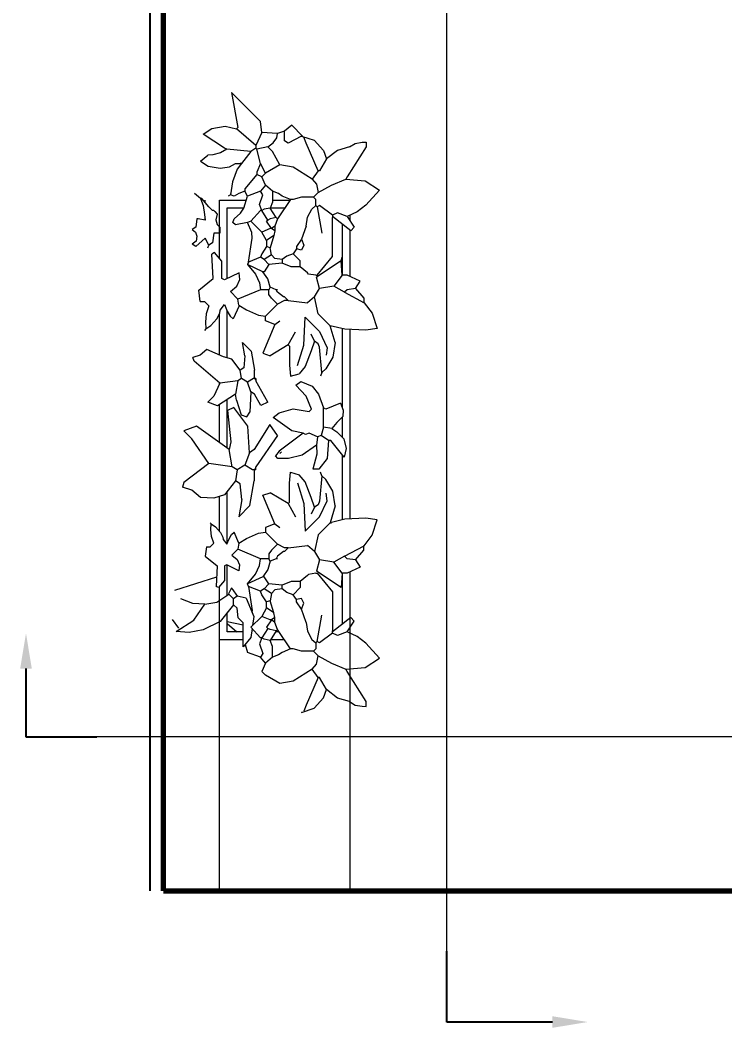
# Model space of a CAD drawing. Header units: inches. Extents: x 15 to 6535, y 214 to 4594.
# Drawn here: x 317.74 to 321.32, y 231.05 to 236.18 of the extents above; entities that cross this region are included whole.
import ezdxf
from ezdxf import colors
from ezdxf.entities.mleader import LeaderData, LeaderLine
from ezdxf.math import Vec2, Vec3

# ---------------------------------------------------------------- set-up
doc = ezdxf.new("R2010")
doc.units = ezdxf.units.IN
doc.header["$MEASUREMENT"] = 0
for name, color, linetype, lineweight in [('A-FLOR-FTPT', 6, 'Continuous', 70), ('linee di sezione', 3, 'Continuous', 13), ('PROIEZIONI', 145, 'Continuous', 13), ('VEGETAZIONE', 94, 'Continuous', 13)]:
    doc.layers.add(name, color=color, linetype=linetype, lineweight=lineweight)
doc.styles.get("Standard").update_dxf_attribs({"font": 'Arial.ttf'})

msp = doc.modelspace()

# ---------------------------------------------------------------- linework, layer by layer
msp.add_line((318.3967, 237.6788), (318.3967, 231.7488))
at = {"layer": 'A-FLOR-FTPT'}
for q in [(318.4667, 237.6788), (321.4167, 231.7488)]:
    msp.add_line((318.4667, 231.7488), q, dxfattribs=at)
at = {"layer": 'linee di sezione', "lineweight": 13}
for p, q in [((319.906, 231.4414), (319.906, 241.1588)), ((327.8067, 232.5331), (318.1267, 232.5331))]:
    msp.add_line(p, q, dxfattribs=at)
at = {"layer": 'PROIEZIONI'}
for points in [[(318.7503, 234.9665), (318.7503, 235.2629), (318.886, 235.2629)], [(319.0205, 235.2629), (319.1103, 235.2629)], [(318.79, 234.8635), (318.79, 235.2232), (318.8743, 235.2232)], [(319.0085, 235.2232), (319.083, 235.2232)], [(319.4141, 235.187), (319.4141, 235.1578)], [(319.3744, 235.1413), (319.3744, 234.8802)], [(319.4141, 235.1095), (319.4141, 234.874)], [(318.7503, 234.4753), (318.7503, 234.6854)], [(318.79, 234.4603), (318.79, 234.6986)], [(319.3744, 234.6098), (319.3744, 234.2087)], [(319.4141, 234.6051), (319.4141, 233.641)], [(318.7503, 234.3278), (318.7503, 234.3323)], [(318.7503, 234.0293), (318.7503, 234.2237)], [(318.79, 234.001), (318.79, 234.2494)], [(319.3744, 234.1588), (319.3744, 234.0575)], [(319.3744, 233.967), (319.3744, 233.6363)], [(318.7503, 233.578), (318.7503, 233.7554)], [(318.79, 233.5159), (318.79, 233.7813)], [(318.79, 233.253), (318.79, 233.4073)], [(319.3744, 233.3659), (319.3744, 233.1047)], [(319.4141, 233.372), (319.4141, 231.7488)], [(318.7503, 231.7488), (318.7503, 233.2976)], [(318.8702, 233.0659), (318.79, 233.0659), (318.79, 233.1647)], [(318.8702, 233.0262), (318.7503, 233.0262), (318.7503, 233.1173)], [(319.4141, 233.0883), (319.4141, 233.059)], [(319.0807, 233.0262), (319.0101, 233.0262)], [(319.0535, 233.0659), (319.035, 233.0659)]]:
    msp.add_lwpolyline(points, dxfattribs=at)
at = {"layer": 'VEGETAZIONE'}
for p, q in [((318.9595, 235.6626), (318.812, 235.8101)), ((318.812, 235.8101), (318.8434, 235.6321)), ((318.711, 235.6268), (318.7788, 235.6394)), ((318.7788, 235.6394), (318.8373, 235.6259)), ((318.9656, 235.6076), (318.9595, 235.6626)), ((319.1183, 235.6443), (319.0816, 235.6137)), ((319.1732, 235.5893), (319.1183, 235.6443)), ((318.6684, 235.598), (318.711, 235.6268)), ((318.7762, 235.5282), (318.6684, 235.598)), ((318.8434, 235.6321), (318.8373, 235.6259)), ((318.935, 235.5404), (318.8373, 235.6259)), ((318.9656, 235.6076), (318.935, 235.5404)), ((319.045, 235.6015), (318.9656, 235.6076)), ((319.0417, 235.5798), (319.045, 235.6015)), ((319.0816, 235.6137), (319.045, 235.6015)), ((319.0816, 235.5649), (319.0816, 235.6137)), ((319.1671, 235.5893), (319.0999, 235.5526)), ((319.1671, 235.5893), (319.2327, 235.5685)), ((319.1732, 235.5893), (319.1671, 235.5893)), ((318.935, 235.5404), (318.935, 235.5282)), ((318.9961, 235.5343), (319.024, 235.5545)), ((319.024, 235.5545), (319.0417, 235.5798)), ((319.0999, 235.5526), (319.0816, 235.5649)), ((319.1916, 235.5526), (319.1793, 235.5832)), ((319.2526, 235.4122), (319.1916, 235.5526)), ((319.2327, 235.5685), (319.2797, 235.5152)), ((319.4115, 235.5343), (319.4413, 235.5517)), ((319.4413, 235.5517), (319.4766, 235.5573)), ((319.4766, 235.5573), (319.497, 235.5588)), ((319.497, 235.5588), (319.497, 235.5343)), ((318.654, 235.461), (318.6907, 235.4916)), ((318.7165, 235.4933), (318.6907, 235.4916)), ((318.7559, 235.5037), (318.7165, 235.4933)), ((318.7884, 235.5221), (318.7559, 235.5037)), ((318.7884, 235.5221), (318.7762, 235.5282)), ((318.9106, 235.5099), (318.7884, 235.5221)), ((318.9106, 235.5099), (318.8617, 235.4488)), ((318.935, 235.5282), (318.9106, 235.5099)), ((318.9411, 235.5221), (318.935, 235.5282)), ((318.9961, 235.5343), (318.9411, 235.5221)), ((318.9595, 235.4488), (318.9411, 235.5221)), ((319.0205, 235.5099), (318.9961, 235.5343)), ((319.0572, 235.4427), (319.0205, 235.5099)), ((319.2797, 235.5152), (319.2954, 235.4732)), ((319.3504, 235.516), (319.2954, 235.4732)), ((319.4115, 235.5343), (319.3504, 235.516)), ((319.497, 235.5343), (319.3992, 235.3816)), ((318.654, 235.461), (318.6925, 235.4359)), ((318.6925, 235.4359), (318.7537, 235.4255)), ((318.7537, 235.4255), (318.8018, 235.4328)), ((318.8018, 235.4328), (318.8312, 235.4488)), ((318.8312, 235.4488), (318.8556, 235.4488)), ((318.8617, 235.4488), (318.8411, 235.4202)), ((318.8617, 235.4488), (318.8556, 235.4488)), ((318.9595, 235.4488), (318.9411, 235.4061)), ((318.9839, 235.4), (318.9595, 235.4488)), ((319.0572, 235.4427), (318.9839, 235.4)), ((319.1244, 235.4305), (319.0572, 235.4427)), ((319.2954, 235.4732), (319.2587, 235.4122)), ((318.8411, 235.4202), (318.816, 235.3566)), ((318.9411, 235.3938), (318.8801, 235.3206)), ((318.9411, 235.4061), (318.9411, 235.3938)), ((318.9656, 235.3816), (318.9411, 235.3938)), ((318.9839, 235.4), (318.9656, 235.3816)), ((318.9839, 235.3389), (318.9656, 235.3816)), ((319.2221, 235.3694), (319.1244, 235.4305)), ((319.2526, 235.4122), (319.2221, 235.3694)), ((319.2587, 235.4122), (319.2526, 235.4122)), ((319.3992, 235.3816), (319.3931, 235.3694)), ((318.816, 235.3566), (318.8068, 235.29)), ((318.9839, 235.3389), (318.9595, 235.3083)), ((319.0205, 235.3083), (318.9839, 235.3389)), ((319.2221, 235.3694), (319.2444, 235.3441)), ((319.2444, 235.3441), (319.2526, 235.3022)), ((319.2526, 235.3022), (319.3208, 235.3385)), ((319.3208, 235.3385), (319.3931, 235.3694)), ((319.3931, 235.3694), (319.4913, 235.361)), ((319.4913, 235.361), (319.5647, 235.3133)), ((318.654, 235.2717), (318.6235, 235.2961)), ((318.8068, 235.29), (318.7945, 235.2839)), ((318.8068, 235.2961), (318.8068, 235.29)), ((318.8251, 235.2839), (318.8068, 235.29)), ((318.8495, 235.2961), (318.8251, 235.2839)), ((318.8801, 235.3083), (318.8495, 235.2961)), ((318.8739, 235.222), (318.8923, 235.2839)), ((318.8801, 235.3206), (318.8801, 235.3083)), ((318.8923, 235.2839), (318.8801, 235.3083)), ((318.9595, 235.3083), (318.8923, 235.2839)), ((318.9533, 235.2411), (318.9717, 235.29)), ((318.9717, 235.29), (318.9595, 235.3083)), ((319.0511, 235.2961), (319.0205, 235.3083)), ((319.0205, 235.3083), (319.0205, 235.2534)), ((319.0694, 235.2839), (319.0511, 235.2961)), ((319.1121, 235.2656), (319.0694, 235.2839)), ((319.2526, 235.3022), (319.2282, 235.2778)), ((319.5647, 235.3133), (319.4942, 235.2376)), ((318.654, 235.2717), (318.6684, 235.2355)), ((318.6602, 235.2717), (318.654, 235.2717)), ((318.6968, 235.2289), (318.6602, 235.2717)), ((318.6684, 235.2355), (318.675, 235.1907)), ((318.7151, 235.2106), (318.6968, 235.2289)), ((318.9656, 235.2106), (318.9533, 235.2411)), ((319.0205, 235.2534), (319.0083, 235.2228)), ((319.1121, 235.2656), (319.045, 235.1678)), ((319.1244, 235.2656), (319.1121, 235.2656)), ((319.1671, 235.2778), (319.1244, 235.2656)), ((319.2282, 235.2778), (319.1671, 235.2778)), ((319.2209, 235.2179), (319.2404, 235.235)), ((319.2404, 235.2656), (319.2282, 235.2778)), ((319.2404, 235.235), (319.2404, 235.2656)), ((319.2465, 235.2289), (319.2404, 235.235)), ((319.2587, 235.235), (319.2465, 235.2289)), ((319.2465, 235.2289), (319.271, 235.0945)), ((319.3259, 235.1862), (319.2587, 235.235)), ((319.4942, 235.2376), (319.4501, 235.2039)), ((318.675, 235.1907), (318.6785, 235.1617)), ((318.7212, 235.2106), (318.7151, 235.2106)), ((318.7273, 235.2045), (318.7212, 235.2106)), ((318.7273, 235.2045), (318.7396, 235.1923)), ((318.7396, 235.1923), (318.7318, 235.1625)), ((318.8251, 235.1678), (318.8575, 235.1969)), ((318.8575, 235.1969), (318.8739, 235.222)), ((318.9595, 235.2106), (318.9106, 235.1556)), ((318.9656, 235.2106), (318.9595, 235.2106)), ((318.9778, 235.2167), (318.9656, 235.2106)), ((318.9961, 235.1617), (318.9656, 235.2106)), ((319.0083, 235.2228), (318.9778, 235.2167)), ((319.0389, 235.174), (319.0083, 235.2228)), ((319.1974, 235.1759), (319.2209, 235.2179)), ((319.3504, 235.1984), (319.3259, 235.1862)), ((319.3259, 235.1862), (319.3259, 235.1801)), ((319.4176, 235.1068), (319.3259, 235.1801)), ((319.3259, 235.1801), (319.3259, 235.174)), ((319.3992, 235.1801), (319.3504, 235.1984)), ((319.4501, 235.2039), (319.3992, 235.1801)), ((319.3992, 235.1801), (319.4359, 235.1251)), ((318.6296, 235.1251), (318.6113, 235.1129)), ((318.6357, 235.1678), (318.6296, 235.1251)), ((318.6418, 235.1678), (318.6357, 235.1678)), ((318.6785, 235.1617), (318.6418, 235.1678)), ((318.7318, 235.1625), (318.7395, 235.1385)), ((318.7395, 235.1385), (318.7518, 235.1251)), ((318.7518, 235.1251), (318.7518, 235.0945)), ((318.819, 235.1495), (318.8251, 235.1678)), ((318.8312, 235.1373), (318.819, 235.1495)), ((318.8923, 235.1495), (318.8312, 235.1373)), ((318.9106, 235.1556), (318.8923, 235.1495)), ((318.9144, 235.0978), (318.8936, 235.15)), ((318.9656, 235.1007), (318.9106, 235.1556)), ((318.99, 235.1556), (318.9961, 235.1617)), ((319.0144, 235.119), (318.99, 235.1556)), ((319.0083, 235.1678), (318.9961, 235.1617)), ((319.0389, 235.174), (319.0083, 235.1678)), ((319.0327, 235.1312), (319.0144, 235.119)), ((319.045, 235.1678), (319.0327, 235.1312)), ((319.0327, 235.1312), (319.0327, 235.1068)), ((319.045, 235.1678), (319.0389, 235.174)), ((319.1916, 235.1312), (319.1671, 235.064)), ((319.1916, 235.1312), (319.1974, 235.1759)), ((319.3259, 234.9761), (319.3259, 235.174)), ((319.4359, 235.1251), (319.4176, 235.1068)), ((318.6113, 235.1129), (318.6291, 235.1009)), ((318.6291, 235.1009), (318.6356, 235.0801)), ((318.6356, 235.0801), (318.6312, 235.055)), ((318.7212, 235.0945), (318.7151, 235.0457)), ((318.7518, 235.0945), (318.7212, 235.0945)), ((318.9167, 235.0701), (318.9144, 235.0978)), ((319.0083, 235.119), (318.9656, 235.1007)), ((318.99, 235.0579), (318.9656, 235.1007)), ((319.0266, 235.0823), (318.99, 235.0579)), ((319.0144, 235.119), (319.0083, 235.119)), ((319.0266, 235.0823), (319.0083, 235.0212)), ((319.0327, 235.1068), (319.0144, 235.119)), ((319.0327, 235.1068), (319.0266, 235.0823)), ((318.6312, 235.055), (318.6113, 235.0396)), ((318.6296, 235.0274), (318.6113, 235.0396)), ((318.6785, 235.0701), (318.6296, 235.0274)), ((318.6968, 235.0335), (318.6785, 235.0701)), ((318.6907, 235.0212), (318.6968, 235.0335)), ((318.7151, 235.0457), (318.6968, 235.0335)), ((318.8984, 234.9479), (318.9167, 235.0701)), ((318.99, 235.0274), (318.9656, 234.9907)), ((318.99, 235.0579), (318.99, 235.0274)), ((319.0083, 235.0212), (318.99, 235.0274)), ((319.1671, 235.064), (319.1427, 235.0274)), ((319.1427, 235.0274), (319.1427, 235.0151)), ((319.1671, 235.064), (319.1793, 235.0335)), ((319.1793, 235.0335), (319.1671, 235.009)), ((318.7255, 234.9962), (318.7109, 234.9889)), ((318.7182, 234.8643), (318.7109, 234.9889)), ((318.7622, 234.9522), (318.7255, 234.9962)), ((318.9595, 234.9724), (318.8984, 234.9479)), ((318.9656, 234.9907), (318.9595, 234.9724)), ((318.9778, 234.9602), (318.9595, 234.9724)), ((319.0144, 234.9846), (318.9778, 234.9602)), ((319.0144, 234.9846), (319.0083, 235.0212)), ((319.0327, 234.9663), (319.0144, 234.9846)), ((319.0938, 234.9785), (319.0694, 234.9602)), ((319.1244, 234.9907), (319.0938, 234.9785)), ((319.1427, 235.0151), (319.1244, 234.9907)), ((319.161, 234.9541), (319.1244, 234.9907)), ((319.1671, 235.009), (319.1427, 235.0151)), ((319.2465, 234.8808), (319.3259, 234.9761)), ((319.3687, 234.9541), (319.3748, 234.9724)), ((318.7622, 234.8643), (318.7622, 234.9522)), ((318.8984, 234.9479), (318.8923, 234.9357)), ((318.9717, 234.8991), (318.8923, 234.9357)), ((318.8923, 234.9357), (318.9335, 234.8864)), ((319.0022, 234.9357), (318.9778, 234.9602)), ((319.0022, 234.9357), (318.9778, 234.8991)), ((319.0694, 234.9418), (319.0022, 234.9357)), ((319.0694, 234.9602), (319.0327, 234.9663)), ((319.0694, 234.9602), (319.0694, 234.9418)), ((319.1151, 234.9234), (319.0694, 234.9418)), ((319.161, 234.9235), (319.1151, 234.9234)), ((319.161, 234.9235), (319.161, 234.9541)), ((319.1977, 234.893), (319.161, 234.9235)), ((319.3687, 234.9541), (319.2433, 234.8704)), ((319.3748, 234.8808), (319.3687, 234.9541)), ((318.8501, 234.8936), (318.7768, 234.8569)), ((318.8536, 234.8585), (318.8501, 234.8936)), ((318.9335, 234.8864), (318.9535, 234.8415)), ((318.9961, 234.8624), (318.9717, 234.8991)), ((318.9778, 234.8991), (318.9717, 234.8991)), ((319.2038, 234.8869), (319.1977, 234.893)), ((319.2404, 234.8808), (319.2038, 234.8869)), ((319.2404, 234.8808), (319.2465, 234.8808)), ((319.2587, 234.8136), (319.2433, 234.8704)), ((319.3748, 234.8808), (319.332, 234.8258)), ((319.3992, 234.8808), (319.3748, 234.8808)), ((319.4664, 234.8502), (319.3992, 234.8808)), ((318.6449, 234.8056), (318.7182, 234.8643)), ((318.7768, 234.8569), (318.7622, 234.8643)), ((318.8061, 234.7983), (318.8395, 234.8248)), ((318.8395, 234.8248), (318.8536, 234.8585)), ((318.9535, 234.8415), (318.9595, 234.8075)), ((319.0083, 234.8197), (318.9961, 234.8624)), ((319.0083, 234.8197), (319.0022, 234.8075)), ((319.0389, 234.8075), (319.0083, 234.8197)), ((319.332, 234.8258), (319.2587, 234.8136)), ((319.387, 234.7952), (319.332, 234.8258)), ((319.442, 234.8136), (319.4664, 234.8502)), ((318.6522, 234.747), (318.6449, 234.8056)), ((318.8428, 234.7616), (318.8061, 234.7983)), ((318.9595, 234.8075), (318.8434, 234.7586)), ((319.0022, 234.8075), (318.9595, 234.8075)), ((319.0022, 234.783), (319.0022, 234.8075)), ((319.0144, 234.7647), (319.0022, 234.783)), ((319.045, 234.7952), (319.0389, 234.8075)), ((319.045, 234.8075), (319.0389, 234.8075)), ((319.0755, 234.7708), (319.045, 234.7952)), ((319.0816, 234.7708), (319.0755, 234.7708)), ((319.0999, 234.7525), (319.0816, 234.7708)), ((319.2343, 234.7708), (319.1977, 234.7403)), ((319.2343, 234.7708), (319.2587, 234.8136)), ((319.2526, 234.6853), (319.2343, 234.7708)), ((319.3992, 234.8075), (319.387, 234.7952)), ((319.387, 234.7952), (319.4854, 234.7411)), ((319.442, 234.8136), (319.3992, 234.8075)), ((319.442, 234.8136), (319.4848, 234.7647)), ((318.6522, 234.747), (318.6742, 234.747)), ((318.6742, 234.747), (318.6962, 234.725)), ((318.6962, 234.725), (318.683, 234.6848)), ((318.7548, 234.703), (318.7768, 234.7323)), ((318.7768, 234.7323), (318.7902, 234.6982)), ((318.8501, 234.725), (318.8208, 234.659)), ((318.8495, 234.728), (318.8434, 234.7586)), ((318.8495, 234.728), (318.8877, 234.7046)), ((319.045, 234.7342), (318.9839, 234.6731)), ((319.045, 234.7342), (319.0144, 234.7647)), ((319.0816, 234.7525), (319.045, 234.7342)), ((319.0999, 234.7525), (319.0816, 234.7525)), ((319.0999, 234.7525), (319.1977, 234.7403)), ((319.4848, 234.7647), (319.4848, 234.7403)), ((319.4854, 234.7411), (319.5265, 234.6878)), ((318.683, 234.6848), (318.6787, 234.6417)), ((318.7366, 234.6592), (318.7521, 234.6888)), ((318.7521, 234.6888), (318.7548, 234.703)), ((318.7902, 234.6982), (318.8043, 234.6727)), ((318.8043, 234.6727), (318.8208, 234.659)), ((318.8877, 234.7046), (318.9488, 234.6777)), ((318.9488, 234.6777), (318.9839, 234.6731)), ((318.9839, 234.6486), (318.9839, 234.6731)), ((319.1792, 234.526), (319.187, 234.6677)), ((319.187, 234.6677), (319.2599, 234.5943)), ((319.3137, 234.6242), (319.2526, 234.6853)), ((319.5265, 234.6878), (319.553, 234.6093)), ((318.6787, 234.6417), (318.6815, 234.6077)), ((318.6815, 234.6077), (318.7069, 234.6255)), ((318.7069, 234.6255), (318.7366, 234.6592)), ((319.0327, 234.6303), (318.9717, 234.4837)), ((319.0327, 234.6303), (318.9839, 234.6486)), ((319.0327, 234.6303), (319.0572, 234.6486)), ((319.3884, 234.6065), (319.3137, 234.6242)), ((319.3382, 234.5387), (319.3137, 234.6242)), ((319.3137, 234.6242), (319.3198, 234.6242)), ((318.6815, 234.6077), (318.6742, 234.6004)), ((319.0999, 234.5265), (319.1366, 234.5937)), ((319.2343, 234.5448), (319.216, 234.5814)), ((319.2599, 234.5943), (319.2976, 234.5123)), ((319.4942, 234.6008), (319.3884, 234.6065)), ((319.553, 234.6093), (319.4942, 234.6008)), ((318.8683, 234.5391), (318.9124, 234.4943)), ((318.8801, 234.4715), (318.8683, 234.5391)), ((319.0999, 234.5265), (319.0083, 234.4715)), ((319.0999, 234.5265), (319.106, 234.5204)), ((319.106, 234.5204), (319.106, 234.4226)), ((319.1479, 234.4216), (319.1792, 234.526)), ((319.2343, 234.5448), (319.216, 234.4959)), ((319.2526, 234.5326), (319.2343, 234.5448)), ((319.2587, 234.5143), (319.2526, 234.5326)), ((319.271, 234.386), (319.2587, 234.5143)), ((319.2976, 234.5123), (319.2937, 234.4738)), ((319.3382, 234.5387), (319.3267, 234.4634)), ((318.6523, 234.4744), (318.6156, 234.4622)), ((318.6217, 234.4438), (318.6156, 234.4622)), ((318.6861, 234.5029), (318.6523, 234.4744)), ((318.7713, 234.4662), (318.6861, 234.5029)), ((318.8129, 234.4532), (318.7713, 234.4662)), ((318.8801, 234.4715), (318.8739, 234.4104)), ((318.9124, 234.4943), (318.9289, 234.3982)), ((318.9717, 234.4837), (319.0083, 234.4715)), ((319.216, 234.4959), (319.1854, 234.4165)), ((319.3267, 234.4634), (319.2914, 234.4045)), ((318.7518, 234.331), (318.6217, 234.4438)), ((318.8556, 234.3982), (318.8129, 234.4532)), ((318.8739, 234.4104), (318.8556, 234.3982)), ((319.106, 234.4226), (319.1121, 234.3677)), ((319.1854, 234.4165), (319.1549, 234.3799)), ((318.8617, 234.3555), (318.8556, 234.3982)), ((318.9289, 234.3555), (318.9289, 234.3982)), ((319.1121, 234.3677), (319.1549, 234.3799)), ((319.271, 234.386), (319.2649, 234.3677)), ((319.2914, 234.4045), (319.271, 234.386)), ((318.7518, 234.331), (318.7216, 234.2658)), ((318.8434, 234.3432), (318.7518, 234.331)), ((318.8434, 234.3432), (318.8312, 234.2761)), ((318.8617, 234.3555), (318.8434, 234.3432)), ((318.8923, 234.3371), (318.8617, 234.3555)), ((318.9228, 234.3555), (318.8923, 234.3371)), ((318.9106, 234.2883), (318.8923, 234.3371)), ((318.9289, 234.3555), (318.9228, 234.3555)), ((318.935, 234.3493), (318.9289, 234.3555)), ((318.935, 234.3555), (318.9289, 234.3555)), ((318.935, 234.3555), (318.935, 234.3493)), ((318.935, 234.3493), (318.935, 234.3432)), ((318.997, 234.2357), (318.935, 234.3432)), ((319.1394, 234.3217), (319.1638, 234.34)), ((319.192, 234.2653), (319.1394, 234.3217)), ((319.1638, 234.34), (319.2214, 234.3158)), ((319.2214, 234.3158), (319.2537, 234.2765)), ((318.7216, 234.2658), (318.6911, 234.2353)), ((318.8312, 234.2761), (318.7399, 234.217)), ((318.8373, 234.2455), (318.8312, 234.2761)), ((318.9106, 234.2883), (318.9045, 234.1844)), ((318.9289, 234.2761), (318.9106, 234.2883)), ((318.9608, 234.2176), (318.9289, 234.2761)), ((319.2188, 234.1995), (319.192, 234.2653)), ((319.2537, 234.2765), (319.2798, 234.2056)), ((318.7399, 234.217), (318.6911, 234.2353)), ((318.8238, 234.2082), (318.7921, 234.1923)), ((318.8953, 234.1129), (318.8238, 234.2082)), ((318.8373, 234.2455), (318.8605, 234.1709)), ((318.997, 234.2357), (318.9608, 234.2176)), ((319.2798, 234.1079), (319.2798, 234.2056)), ((319.2921, 234.1995), (319.2798, 234.2056)), ((319.3654, 234.23), (319.2921, 234.1995)), ((319.3654, 234.23), (319.3801, 234.1952)), ((318.7921, 234.1923), (318.808, 234.0335)), ((318.8605, 234.1709), (318.8896, 234.1608)), ((318.8896, 234.1608), (318.9045, 234.1844)), ((319.0233, 234.1567), (319.0538, 234.1812)), ((319.1186, 234.0886), (319.0233, 234.1567)), ((319.0538, 234.1812), (319.1244, 234.2008)), ((319.1244, 234.2008), (319.2065, 234.1873)), ((319.2188, 234.1995), (319.2065, 234.1873)), ((319.3771, 234.1615), (319.347, 234.1323)), ((319.3801, 234.1952), (319.3771, 234.1615)), ((318.6333, 234.1129), (318.5697, 234.0891)), ((318.8, 233.9938), (318.6333, 234.1129)), ((318.9032, 233.9779), (318.8953, 234.1129)), ((319.0065, 234.1209), (318.9271, 233.9938)), ((319.0462, 234.0653), (319.0065, 234.1209)), ((319.2798, 234.1079), (319.2676, 234.0651)), ((319.3226, 234.1018), (319.2798, 234.1079)), ((319.347, 234.1323), (319.3226, 234.1018)), ((319.3226, 234.1018), (319.347, 234.0834)), ((318.6094, 234.0494), (318.5697, 234.0891)), ((318.6968, 233.9223), (318.6094, 234.0494)), ((319.0462, 234.0653), (318.935, 233.9065)), ((319.176, 234.0773), (319.0538, 233.9857)), ((319.176, 234.0773), (319.1186, 234.0886)), ((319.1882, 234.0712), (319.176, 234.0773)), ((319.2065, 234.0773), (319.1882, 234.0712)), ((319.2493, 234.059), (319.2065, 234.0773)), ((319.2493, 234.059), (319.2432, 234.0162)), ((319.2676, 234.0651), (319.2493, 234.059)), ((319.3043, 234.0407), (319.2676, 234.0651)), ((319.347, 234.0834), (319.383, 234.0493)), ((319.383, 234.0493), (319.3948, 233.9988)), ((318.808, 234.0335), (318.8, 233.9938)), ((319.2432, 234.0162), (319.1715, 233.9652)), ((319.2432, 234.0162), (319.2449, 233.9708)), ((319.3043, 234.0407), (319.2982, 233.949)), ((319.3165, 234.0407), (319.3043, 234.0407)), ((319.3837, 233.9552), (319.3165, 234.0407)), ((319.3948, 233.9988), (319.3837, 233.9552)), ((318.8159, 233.9065), (318.8, 233.9938)), ((318.9032, 233.9779), (318.8794, 233.9144)), ((318.9271, 233.9938), (318.9032, 233.9779)), ((319.0538, 233.9857), (319.0355, 233.9613)), ((319.0477, 233.949), (319.0355, 233.9613)), ((319.1009, 233.9483), (319.0477, 233.949)), ((319.0657, 233.9825), (319.0577, 233.9745)), ((319.1715, 233.9652), (319.1009, 233.9483)), ((319.2449, 233.9708), (319.2249, 233.8941)), ((319.2982, 233.949), (319.2554, 233.8941)), ((318.6968, 233.9223), (318.5697, 233.8271)), ((318.8159, 233.9065), (318.6968, 233.9223)), ((318.8397, 233.8906), (318.8159, 233.9065)), ((318.8794, 233.9144), (318.8397, 233.8906)), ((318.9191, 233.8906), (318.8794, 233.9144)), ((318.935, 233.8985), (318.9271, 233.8906)), ((318.935, 233.8985), (318.935, 233.9065)), ((318.935, 233.8906), (318.935, 233.8985)), ((318.8397, 233.8906), (318.8318, 233.835)), ((318.9271, 233.8906), (318.9191, 233.8906)), ((318.9271, 233.8906), (318.9271, 233.835)), ((318.935, 233.8906), (318.9271, 233.8906)), ((319.106, 233.8234), (319.1121, 233.8784)), ((319.1121, 233.8784), (319.1549, 233.8662)), ((319.1854, 233.8295), (319.1549, 233.8662)), ((319.2554, 233.8941), (319.2249, 233.8941)), ((319.271, 233.86), (319.2587, 233.7318)), ((319.271, 233.86), (319.2649, 233.8784)), ((319.2914, 233.8415), (319.271, 233.86)), ((318.5697, 233.8271), (318.5618, 233.8032)), ((318.6094, 233.7874), (318.5618, 233.8032)), ((318.8318, 233.835), (318.7762, 233.7636)), ((318.8556, 233.8191), (318.8318, 233.835)), ((318.8636, 233.7397), (318.8556, 233.8191)), ((318.9056, 233.7101), (318.9271, 233.835)), ((319.106, 233.7257), (319.106, 233.8234)), ((319.1479, 233.8244), (319.1792, 233.72)), ((319.216, 233.7501), (319.1854, 233.8295)), ((319.3267, 233.7826), (319.2914, 233.8415)), ((318.6535, 233.7503), (318.6094, 233.7874)), ((318.7222, 233.7466), (318.6535, 233.7503)), ((318.7762, 233.7636), (318.7222, 233.7466)), ((318.9717, 233.7623), (319.0083, 233.7745)), ((319.0327, 233.6157), (318.9717, 233.7623)), ((319.0999, 233.7196), (319.0083, 233.7745)), ((319.2343, 233.7012), (319.216, 233.7501)), ((319.2976, 233.7337), (319.2937, 233.7722)), ((319.3382, 233.7073), (319.3267, 233.7826)), ((318.8636, 233.7397), (318.8483, 233.6518)), ((318.8483, 233.6518), (318.9056, 233.7101)), ((319.0999, 233.7196), (319.106, 233.7257)), ((319.0999, 233.7196), (319.1366, 233.6524)), ((319.1792, 233.72), (319.187, 233.5784)), ((319.2343, 233.7012), (319.216, 233.6646)), ((319.2526, 233.7135), (319.2343, 233.7012)), ((319.2587, 233.7318), (319.2526, 233.7135)), ((319.2599, 233.6517), (319.2976, 233.7337)), ((319.3382, 233.7073), (319.3137, 233.6218)), ((319.187, 233.5784), (319.2599, 233.6517)), ((319.3884, 233.6396), (319.3137, 233.6218)), ((319.4942, 233.6452), (319.3884, 233.6396)), ((319.553, 233.6368), (319.4942, 233.6452)), ((318.709, 233.6157), (318.7029, 233.6218)), ((318.7067, 233.5874), (318.709, 233.6157)), ((318.7102, 233.5515), (318.7067, 233.5874)), ((318.709, 233.6157), (318.7302, 233.6009)), ((318.7302, 233.6009), (318.7549, 233.5728)), ((319.0327, 233.6157), (318.9839, 233.5974)), ((318.9839, 233.5974), (318.9839, 233.573)), ((319.0327, 233.6157), (319.0572, 233.5974)), ((319.3137, 233.6218), (319.2526, 233.5608)), ((319.3137, 233.6218), (319.3198, 233.6218)), ((319.5265, 233.5582), (319.553, 233.6368)), ((318.7212, 233.518), (318.7102, 233.5515)), ((318.7549, 233.5728), (318.7678, 233.5482)), ((318.7678, 233.5482), (318.7701, 233.5363)), ((318.7701, 233.5363), (318.7884, 233.5119)), ((318.7884, 233.5119), (318.7995, 233.5403)), ((318.7995, 233.5403), (318.8113, 233.5616)), ((318.8113, 233.5616), (318.8251, 233.573)), ((318.8495, 233.518), (318.8251, 233.573)), ((318.8495, 233.518), (318.8877, 233.5414)), ((318.8877, 233.5414), (318.9488, 233.5683)), ((318.9488, 233.5683), (318.9839, 233.573)), ((319.045, 233.5119), (318.9839, 233.573)), ((319.2526, 233.5608), (319.2343, 233.4752)), ((319.4854, 233.505), (319.5265, 233.5582)), ((318.6846, 233.4997), (318.6785, 233.4508)), ((318.6846, 233.4997), (318.7029, 233.4997)), ((318.7029, 233.4997), (318.7212, 233.518)), ((318.8434, 233.4875), (318.8129, 233.4569)), ((318.8495, 233.518), (318.8434, 233.4875)), ((318.9595, 233.4386), (318.8434, 233.4875)), ((319.045, 233.5119), (319.0144, 233.4814)), ((319.0816, 233.4936), (319.045, 233.5119)), ((319.0999, 233.4936), (319.0816, 233.4752)), ((319.0999, 233.4936), (319.0816, 233.4936)), ((319.0999, 233.4936), (319.1977, 233.5058)), ((319.2343, 233.4752), (319.1977, 233.5058)), ((319.387, 233.4508), (319.4854, 233.505)), ((319.4848, 233.4814), (319.4848, 233.5058)), ((318.6785, 233.4508), (318.7396, 233.4019)), ((318.8129, 233.4569), (318.8407, 233.4348)), ((318.8407, 233.4348), (318.8524, 233.4068)), ((318.9535, 233.4045), (318.9595, 233.4386)), ((319.0022, 233.4386), (318.9595, 233.4386)), ((319.0144, 233.4814), (319.0022, 233.463)), ((319.0022, 233.463), (319.0022, 233.4386)), ((319.0083, 233.4264), (319.0022, 233.4386)), ((319.0389, 233.4386), (319.0083, 233.4264)), ((319.045, 233.4508), (319.0389, 233.4386)), ((319.045, 233.4386), (319.0389, 233.4386)), ((319.0755, 233.4752), (319.045, 233.4508)), ((319.0816, 233.4752), (319.0755, 233.4752)), ((319.2343, 233.4752), (319.2587, 233.4325)), ((319.387, 233.4508), (319.332, 233.4203)), ((319.3992, 233.4386), (319.387, 233.4508)), ((319.442, 233.4325), (319.3992, 233.4386)), ((319.442, 233.4325), (319.4848, 233.4814)), ((318.7396, 233.4019), (318.7335, 233.2981)), ((318.7884, 233.4081), (318.7762, 233.4019)), ((318.7762, 233.4019), (318.7762, 233.3286)), ((318.8495, 233.3775), (318.7884, 233.4081)), ((318.8524, 233.4068), (318.8495, 233.3775)), ((318.9335, 233.3597), (318.9535, 233.4045)), ((318.9961, 233.3836), (318.9717, 233.347)), ((319.0083, 233.4264), (318.9961, 233.3836)), ((319.2587, 233.4325), (319.2433, 233.3757)), ((319.332, 233.4203), (319.2587, 233.4325)), ((319.3748, 233.3653), (319.332, 233.4203)), ((319.4664, 233.3958), (319.3992, 233.3653)), ((319.442, 233.4325), (319.4664, 233.3958)), ((318.5231, 233.2785), (318.7363, 233.3464)), ((318.8923, 233.3103), (318.9335, 233.3597)), ((318.9717, 233.347), (318.8923, 233.3103)), ((318.9778, 233.347), (318.9717, 233.347)), ((319.0022, 233.3103), (318.9778, 233.347)), ((319.1977, 233.3531), (319.161, 233.3225)), ((319.2038, 233.3592), (319.1977, 233.3531)), ((319.2404, 233.3653), (319.2038, 233.3592)), ((319.2404, 233.3653), (319.2465, 233.3653)), ((319.3687, 233.292), (319.2433, 233.3757)), ((319.2465, 233.3653), (319.3259, 233.27)), ((319.3748, 233.3653), (319.3687, 233.292)), ((319.3992, 233.3653), (319.3748, 233.3653)), ((318.7457, 233.292), (318.7335, 233.2981)), ((318.7762, 233.3286), (318.7457, 233.292)), ((318.8125, 233.2907), (318.7969, 233.2596)), ((318.8136, 233.2866), (318.8418, 233.2462)), ((318.8984, 233.2981), (318.8923, 233.3103)), ((318.8984, 233.2981), (318.9167, 233.1759)), ((318.9595, 233.2737), (318.8984, 233.2981)), ((318.9778, 233.2859), (318.9595, 233.2737)), ((319.0022, 233.3103), (318.9778, 233.2859)), ((319.0144, 233.2615), (318.9778, 233.2859)), ((319.0694, 233.3042), (319.0022, 233.3103)), ((319.0327, 233.2798), (319.0144, 233.2615)), ((319.0694, 233.2859), (319.0327, 233.2798)), ((319.1151, 233.3226), (319.0694, 233.3042)), ((319.0694, 233.2859), (319.0694, 233.3042)), ((319.0938, 233.2676), (319.0694, 233.2859)), ((319.161, 233.3225), (319.1151, 233.3226)), ((319.161, 233.292), (319.1244, 233.2553)), ((319.161, 233.3225), (319.161, 233.292)), ((318.6152, 233.2115), (318.5543, 233.2339)), ((318.7372, 233.2171), (318.7983, 233.2586)), ((318.7969, 233.2596), (318.8214, 233.2352)), ((318.8397, 233.2474), (318.8214, 233.2352)), ((318.8214, 233.2047), (318.8214, 233.2352)), ((318.8858, 233.2371), (318.8397, 233.2474)), ((318.8858, 233.2371), (318.9247, 233.1444)), ((318.9656, 233.2553), (318.9595, 233.2737)), ((318.99, 233.2187), (318.9656, 233.2553)), ((319.0144, 233.2615), (319.0083, 233.2248)), ((319.1244, 233.2553), (319.0938, 233.2676)), ((319.1427, 233.2309), (319.1244, 233.2553)), ((319.1671, 233.237), (319.1427, 233.2309)), ((319.1427, 233.2187), (319.1427, 233.2309)), ((319.1793, 233.2126), (319.1671, 233.237)), ((319.3259, 233.27), (319.3259, 233.0721)), ((318.6762, 233.2071), (318.6152, 233.2115)), ((318.6199, 233.1265), (318.6762, 233.2071)), ((318.6762, 233.2071), (318.7372, 233.2171)), ((318.8214, 233.2047), (318.7542, 233.1191)), ((318.8397, 233.1863), (318.8214, 233.2047)), ((318.8458, 233.1375), (318.8397, 233.1863)), ((318.99, 233.1882), (318.9656, 233.1454)), ((319.0083, 233.2248), (318.99, 233.2187)), ((318.99, 233.1882), (318.99, 233.2187)), ((319.0266, 233.1637), (318.99, 233.1882)), ((319.0266, 233.1637), (319.0083, 233.2248)), ((319.1671, 233.182), (319.1427, 233.2187)), ((319.1671, 233.182), (319.1793, 233.2126)), ((319.1916, 233.1149), (319.1671, 233.182)), ((318.5437, 233.0852), (318.5125, 233.1298)), ((318.5308, 233.0683), (318.6199, 233.1265)), ((318.8702, 233.113), (318.8458, 233.1375)), ((318.9656, 233.1454), (318.9106, 233.0904)), ((318.9167, 233.1759), (318.9158, 233.1656)), ((318.9247, 233.1444), (318.9187, 233.0985)), ((319.0083, 233.1271), (318.9656, 233.1454)), ((319.0144, 233.1271), (318.99, 233.0904)), ((319.0144, 233.1271), (319.0083, 233.1271)), ((319.0327, 233.1393), (319.0144, 233.1271)), ((319.0327, 233.1149), (319.0144, 233.1271)), ((319.0327, 233.1393), (319.0266, 233.1637)), ((319.0327, 233.1149), (319.0327, 233.1393)), ((319.2465, 233.0171), (319.271, 233.1515)), ((319.4176, 233.1393), (319.3259, 233.066)), ((319.4359, 233.121), (319.4176, 233.1393)), ((318.6668, 233.0773), (318.5965, 233.0638)), ((318.7542, 233.1191), (318.6668, 233.0773)), ((318.8702, 233.1009), (318.79, 233.117)), ((318.79, 233.1097), (318.8388, 233.0659)), ((318.8702, 232.9897), (318.8702, 233.113)), ((318.9595, 233.0354), (318.9106, 233.0904)), ((318.9167, 233.0835), (318.9106, 233.037)), ((318.9961, 233.0843), (318.9656, 233.0354)), ((318.99, 233.0904), (318.9961, 233.0843)), ((319.0083, 233.0782), (318.9961, 233.0843)), ((319.0389, 233.0721), (319.0083, 233.0782)), ((319.045, 233.0782), (319.0327, 233.1149)), ((319.045, 233.0782), (319.0389, 233.0721)), ((319.1121, 232.9805), (319.045, 233.0782)), ((319.1916, 233.1149), (319.1974, 233.0702)), ((319.3992, 233.066), (319.4359, 233.121)), ((318.5965, 233.0638), (318.5308, 233.0683)), ((318.9106, 233.037), (318.8702, 232.9899)), ((318.9656, 233.0354), (318.9533, 233.0049)), ((318.9656, 233.0354), (318.9595, 233.0354)), ((318.9778, 233.0293), (318.9656, 233.0354)), ((319.0083, 233.0232), (318.9778, 233.0293)), ((319.0389, 233.0721), (319.0083, 233.0232)), ((319.0205, 232.9927), (319.0083, 233.0232)), ((319.1974, 233.0702), (319.2209, 233.0281)), ((319.2209, 233.0281), (319.2404, 233.011)), ((319.3259, 233.0599), (319.2587, 233.011)), ((319.3259, 233.066), (319.3259, 233.0721)), ((319.3259, 233.0599), (319.3259, 233.066)), ((319.3504, 233.0477), (319.3259, 233.0599)), ((319.3992, 233.066), (319.3504, 233.0477)), ((319.4501, 233.0421), (319.3992, 233.066)), ((319.4942, 233.0085), (319.4501, 233.0421)), ((318.8805, 233.0018), (318.8923, 232.9621)), ((318.9533, 233.0049), (318.9717, 232.956)), ((319.0205, 232.9377), (319.0205, 232.9927)), ((319.1121, 232.9805), (319.0694, 232.9621)), ((319.1244, 232.9805), (319.1121, 232.9805)), ((319.1671, 232.9683), (319.1244, 232.9805)), ((319.2404, 232.9805), (319.2282, 232.9683)), ((319.2465, 233.0171), (319.2404, 233.011)), ((319.2404, 233.011), (319.2404, 232.9805)), ((319.2587, 233.011), (319.2465, 233.0171)), ((319.5647, 232.9328), (319.4942, 233.0085)), ((318.9595, 232.9377), (318.8923, 232.9621)), ((318.9717, 232.956), (318.9595, 232.9377)), ((318.9839, 232.9072), (318.9595, 232.9377)), ((319.0205, 232.9377), (318.9839, 232.9072)), ((319.0511, 232.9499), (319.0205, 232.9377)), ((319.0694, 232.9621), (319.0511, 232.9499)), ((319.2282, 232.9683), (319.1671, 232.9683)), ((319.2526, 232.9438), (319.2282, 232.9683)), ((319.2444, 232.9019), (319.2526, 232.9438)), ((319.2526, 232.9438), (319.3208, 232.9075)), ((319.4913, 232.8851), (319.5647, 232.9328)), ((318.9839, 232.9072), (318.9656, 232.8644)), ((319.2221, 232.8766), (319.1244, 232.8155)), ((319.2221, 232.8766), (319.2444, 232.9019)), ((319.2526, 232.8339), (319.2221, 232.8766)), ((319.3208, 232.9075), (319.3931, 232.8766)), ((319.3931, 232.8766), (319.4913, 232.8851)), ((319.3992, 232.8644), (319.3931, 232.8766)), ((318.9839, 232.8461), (318.9656, 232.8644)), ((319.0572, 232.8033), (318.9839, 232.8461)), ((319.2526, 232.8339), (319.1916, 232.6934)), ((319.2587, 232.8339), (319.2526, 232.8339)), ((319.2954, 232.7728), (319.2587, 232.8339)), ((319.497, 232.7117), (319.3992, 232.8644)), ((319.1244, 232.8155), (319.0572, 232.8033)), ((319.2797, 232.7308), (319.2954, 232.7728)), ((319.3504, 232.73), (319.2954, 232.7728)), ((319.2327, 232.6775), (319.2797, 232.7308)), ((319.4115, 232.7117), (319.3504, 232.73)), ((319.1671, 232.6567), (319.2327, 232.6775)), ((319.1916, 232.6934), (319.1793, 232.6628)), ((319.4115, 232.7117), (319.4413, 232.6943)), ((319.4413, 232.6943), (319.4766, 232.6887)), ((319.4766, 232.6887), (319.497, 232.6873)), ((319.497, 232.6873), (319.497, 232.7117)), ((319.1732, 232.6567), (319.1671, 232.6567))]:
    msp.add_line(p, q, dxfattribs=at)
at = {"layer": 'VEGETAZIONE', "ltscale": 0.05}
for p, q in [((318.6762, 235.2629), (318.6762, 235.253)), ((318.6762, 235.1806), (318.6762, 235.1621))]:
    msp.add_line(p, q, dxfattribs=at)
at = {"layer": 'VEGETAZIONE'}
for centre, start, end in [((319.3259, 234.9761), 319.844, 359.647), ((318.8858, 233.2371), 22.4667, 77.1957), ((319.3259, 233.27), 0.353, 40.156)]:
    msp.add_arc(centre, 0.000000764, start, end, dxfattribs=at)

# ---------------------------------------------------------------- leaders
at = {"layer": 'linee di sezione', "lineweight": 13}
ml = msp.add_multileader_mtext('Standard', dxfattribs=at)
ml.set_content('', color=256)
ml.set_leader_properties()
ml.build(insert=Vec2(0, 0))
ml.multileader.update_dxf_attribs({"dogleg_length": 0.36, "arrow_head_size": 0.18})
ctx = ml.context
ctx.base_point, ctx.char_height, ctx.arrow_head_size, ctx.landing_gap_size, ctx.plane_origin, ctx.plane_x_axis, ctx.plane_y_axis = Vec3(318.3067, 232.5331), 0.18, 0.18, 0.09, Vec3(317.7667, 233.0595), Vec3(-1, 0), Vec3(0, -1)
ctx.text_align_type = 2
notes = []
notes.append((ctx, [(0, (1, 1, 0), (317.7667, 232.5331), (1, 0), 0.36, [(0, [(317.7667, 233.0595)], 0, [])])]))
ctx.mtext.insert, ctx.mtext.text_direction, ctx.mtext.rotation, ctx.mtext.alignment, ctx.mtext.flow_direction = Vec3(318.2167, 232.4431), Vec3(-1, 0), 3.141593, 3, 5
ml = msp.add_multileader_mtext('Standard', dxfattribs=at)
ml.set_content('', color=256)
ml.set_leader_properties()
ml.build(insert=Vec2(0, 0))
ml.multileader.update_dxf_attribs({"dogleg_length": 0.36, "arrow_head_size": 0.18})
ctx = ml.context
ctx.base_point, ctx.char_height, ctx.arrow_head_size, ctx.landing_gap_size, ctx.plane_origin, ctx.plane_x_axis, ctx.plane_y_axis = Vec3(319.906, 231.4414), 0.18, 0.18, 0.09, Vec3(320.623, 231.0814), Vec3(0, 1), Vec3(-1, 0)
notes.append((ctx, [(0, (1, 1, 0), (319.906, 231.0814), (0, 1), 0.36, [(0, [(320.623, 231.0814)], 0, [])])]))
ctx.mtext.insert, ctx.mtext.text_direction, ctx.mtext.rotation, ctx.mtext.flow_direction = Vec3(319.816, 231.5314), Vec3(0, 1), 1.570796, 5
for ctx, leaders in notes:
    for number, flags, end, landing, length, lines in leaders:
        leader = LeaderData()
        leader.index, (leader.has_last_leader_line, leader.has_dogleg_vector, leader.attachment_direction) = number, flags
        leader.last_leader_point, leader.dogleg_vector, leader.dogleg_length = Vec3(end), Vec3(landing), length
        for number, points, colour, breaks in lines:
            line = LeaderLine()
            line.index, line.vertices, line.color, line.breaks = number, Vec3.list(points), colors.encode_raw_color(colour), breaks
            leader.lines.append(line)
        ctx.leaders.append(leader)

doc.saveas('drawing.dxf')
